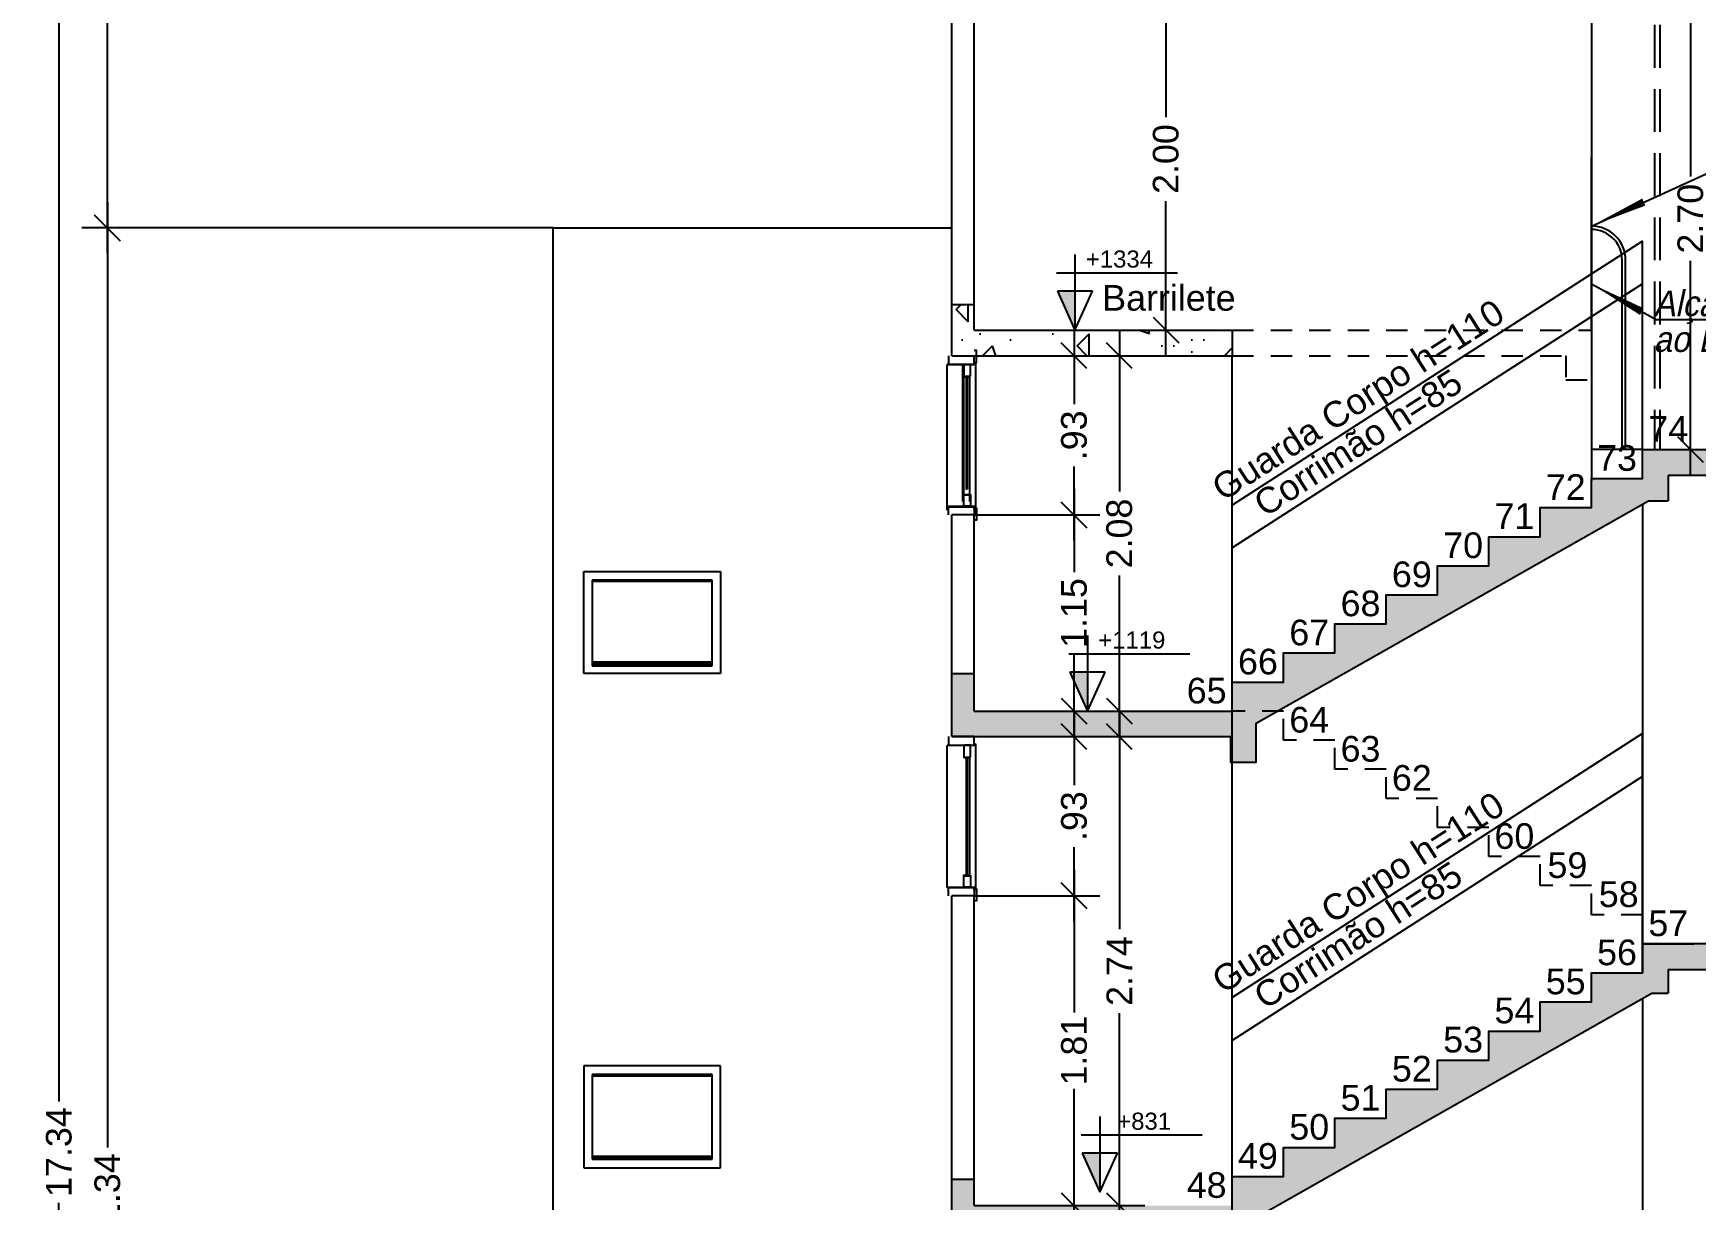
# Model space of a CAD drawing. Extents: x -120 to 1117, y 5 to 675.
# Drawn here: x 131.01 to 140.73, y 80.91 to 87.72 of the extents above; entities that cross this region are included whole.
import ezdxf
from ezdxf.enums import TextEntityAlignment as Align

# ---------------------------------------------------------------- set-up
doc = ezdxf.new("R2010")
doc.units = 0
doc.header["$MEASUREMENT"] = 0
doc.linetypes.add('HIDDEN', pattern=[0.375, 0.25, -0.125])
doc.layers.get('0').update_dxf_attribs({"linetype": 'CONTINUOUS'})
doc.layers.get('DEFPOINTS').update_dxf_attribs({"linetype": 'CONTINUOUS'})
for name, color, linetype in [('cota', 1, 'CONTINUOUS'), ('Cotas', 1, 'CONTINUOUS'), ('ESQUADRIA', 7, 'CONTINUOUS'), ('LINVISTA', 4, 'CONTINUOUS'), ('LYT', 7, 'CONTINUOUS'), ('nivel', 4, 'CONTINUOUS'), ('parede', 2, 'CONTINUOUS'), ('projecao', 4, 'HIDDEN'), ('texto', 7, 'CONTINUOUS')]:
    doc.layers.add(name, color=color, linetype=linetype)
doc.styles.add('HARQ', font='arial.ttf', dxfattribs={"width": 0.9, "oblique": 12})
doc.styles.add('PADRAO_TXT', font='arial.ttf')
doc.styles.get("Standard").update_dxf_attribs({"font": 'arial.ttf'})
doc.dimstyles.new('cotass', dxfattribs={"dimtxt": 0.15, "dimasz": 0.15, "dimexe": 0.15, "dimexo": 0, "dimgap": 0.05, "dimtad": 0, "dimzin": 4, "dimdsep": 46, "dimtxsty": 'Standard', "dimblk": 'OBLIQUE', "dimcen": 0, "dimdle": 0.15, "dimclrd": 256, "dimclrt": 4, "dimadec": 0, "dimazin": 1, "dimtfac": 1, "dimtix": 1, "dimtofl": 0, "dimtmove": 0, "dimatfit": 3, "dimldrblk": 'OPEN30', "dimfxl": 0, "dimtolj": 1, "dimtzin": 0, "dimlwd": -1, "dimarcsym": 0})
pattern_1 = [(90, (89.1, 64.6121), (-0.70711, 0.70711), [0.14142, -0.28285, 0.07071, -0.42426, 0.14142, -0.3535536]), (180, (89.52426, 65.1071), (-0.70711, -0.70711), [0.141421, -0.21213, 0.07071, -0.35355, 0.141421, -0.4949816]), (108.43495, (89.1, 64.4), (-0.7071068, 0.7071068), [0.1118, -0.4472, 0.1118, -0.447234]), (161.56505, (89.1, 64.4), (-0.7071068, 0.7071068), [0.1118, -0.4472, 0.1118, -0.447234]), (45, (89.0293, 64.4707), (-0.707107, 0.707107), [0.05, -0.4, 0.1, -0.4, 0.05]), (45, (88.9232, 64.5768), (-0.707107, 0.707107), [-0.15, 0.1, -0.4, 0, -0.35, 0]), (45, (88.8879, 64.6121), (-0.707107, 0.707107), [-0.4, 0, -0.3, 0.1, -0.2, 0]), (45, (88.7818, 64.7182), (-0.707107, 0.707107), [-0.2, 0, -0.25, 0.1, -0.45, 0]), (45, (88.6757, 64.8243), (-0.707107, 0.707107), [-0.2, 0.1, -0.4, 0.1, -0.2, 0]), (45, (88.499, 65.001), (-0.707107, 0.707107), [-0.15, 0.1, -0.2, 0, -0.55, 0]), (45, (88.4636, 65.0364), (-0.707107, 0.707107), [-0.2, 0, -0.6, 0.1, -0.1, 0]), (135, (88.9939, 64.5768), (-0.707107, -0.707107), [-0.3, 0, -0.3, 0, -0.4, 0]), (135, (89.2061, 64.5061), (-0.707107, -0.707107), [-0.15, 0.1, -0.4, 0, -0.35, 0]), (135, (89.2768, 64.5768), (-0.707107, -0.707107), [-0.4, 0, -0.35, 0.1, -0.15, 0]), (135, (89.6657, 64.9657), (-0.707107, -0.707107), [-0.2, 0.1, -0.5, 0.1, -0.1, 0]), (135, (89.1, 64.5414), (-0.707107, -0.707107), [-0.3, 0, -0.35, 0, -0.35, 0]), (135, (89.1707, 64.6121), (-0.707107, -0.707107), [-0.25, 0, -0.55, 0, -0.2, 0]), (135, (89.2061, 64.7182), (-0.707107, -0.707107), [-0.5, 0, -0.15, 0, -0.35, 0]), (135, (89.3121, 64.6828), (-0.707107, -0.707107), [-0.45, 0, -0.2, 0, -0.25, 0]), (135, (89.2768, 64.8596), (-0.707107, -0.707107), [-0.4, 0, -0.15, 0, -0.4, 0]), (135, (89.2768, 64.9303), (-0.707107, -0.707107), [-0.45, 0, -0.2, 0, -0.35, 0]), (135, (89.4889, 64.7889), (-0.707107, -0.707107), [-0.6, 0, -0.25, 0, -0.15, 0]), (135, (89.4182, 64.9303), (-0.707107, -0.707107), [-0.2, 0, -0.4, 0, -0.4, 0]), (135, (89.4889, 64.9303), (-0.707107, -0.707107), [-0.45, 0, -0.25, 0, -0.3, 0]), (135, (89.5596, 64.9303), (-0.707107, -0.707107), [-0.4, 0, -0.3, 0, -0.3, 0]), (135, (89.595, 65.0364), (-0.707107, -0.707107), [-0.3, 0, -0.3, 0, -0.4, 0]), (135, (89.6303, 65.1425), (-0.707107, -0.707107), [-0.4, 0, -0.2, 0, -0.4, 0]), (135, (89.6303, 65.2132), (-0.707107, -0.707107), [-0.15, 0, -0.6, 0, -0.25, 0])]

# ---------------------------------------------------------------- blocks, each defined once
blk = doc.blocks.new('SETA-5P')
at = {"layer": 'Cotas'}
blk.add_lwpolyline([(0, 0, 0, 0.06, 0), (0.45, 0, 0.06, 0.06, 0)], format="xyseb", dxfattribs=at)
blk = doc.blocks.new('_Oblique')
at = {"color": 0, "linetype": 'ByBlock', "lineweight": -2}
blk.add_line((-0.5, -0.5), (0.5, 0.5), dxfattribs=at)
blk = doc.blocks.new('*D555')
at = {"layer": 'cota', "transparency": 16777216}
for p, q in [((137.6325, 88.139), (137.6325, 87.2348)), ((137.6325, 85.839), (137.6325, 86.7432))]:
    blk.add_line(p, q, dxfattribs=at)
at = {"layer": 'cota', "color": 0, "lineweight": -2, "transparency": 16777216}
for p, q in [((136.511, 87.989), (137.7825, 87.989)), ((136.511, 85.989), (137.7825, 85.989))]:
    blk.add_line(p, q, dxfattribs=at)
at = {"layer": 'DEFPOINTS', "color": 0, "transparency": 16777216}
for p in [(136.511, 87.989), (136.511, 85.989), (137.6325, 85.989)]:
    blk.add_point(p, dxfattribs=at)
at = {"layer": 'cota', "transparency": 16777216, "xscale": 0.15, "yscale": 0.15, "zscale": 0.15}
for p, rotation in [((137.6325, 87.989), 90), ((137.6325, 85.989), 270)]:
    blk.add_blockref('_Oblique', p, dxfattribs=dict(at, rotation=rotation))
at = {"layer": 'cota', "color": 4, "transparency": 16777216, "insert": (137.6325, 86.989), "char_height": 0.15, "attachment_point": 5, "rotation": 90}
blk.add_mtext('\\A1;2.00', dxfattribs=at)
blk = doc.blocks.new('_Open30')
at = {"color": 0, "linetype": 'ByBlock', "lineweight": -2}
for p, q in [((-1, 0.268), (0, 0)), ((0, 0), (-1, -0.268)), ((0, 0), (-1, 0))]:
    blk.add_line(p, q, dxfattribs=at)
blk = doc.blocks.new('*D697')
at = {"layer": 'cota', "transparency": 16777216}
for p, q in [((140.7007, 88.139), (140.7007, 86.8861)), ((140.7007, 85.1416), (140.7007, 86.3945))]:
    blk.add_line(p, q, dxfattribs=at)
at = {"layer": 'cota', "color": 0, "lineweight": -2, "transparency": 16777216}
for p, q in [((140.121, 87.989), (140.8507, 87.989)), ((140.421, 85.2916), (140.8507, 85.2916))]:
    blk.add_line(p, q, dxfattribs=at)
at = {"layer": 'DEFPOINTS', "color": 0, "transparency": 16777216}
for p in [(140.121, 87.989), (140.421, 85.2916), (140.7007, 85.2916)]:
    blk.add_point(p, dxfattribs=at)
at = {"layer": 'cota', "transparency": 16777216, "xscale": 0.15, "yscale": 0.15, "zscale": 0.15}
for p, rotation in [((140.7007, 87.989), 90), ((140.7007, 85.2916), 270)]:
    blk.add_blockref('_Oblique', p, dxfattribs=dict(at, rotation=rotation))
at = {"layer": 'cota', "color": 4, "transparency": 16777216, "insert": (140.7007, 86.6403), "char_height": 0.15, "attachment_point": 5, "rotation": 90}
blk.add_mtext('\\A1;2.70', dxfattribs=at)
blk = doc.blocks.new('*D698')
at = {"layer": 'cota', "transparency": 16777216}
for p, q in [((137.0959, 85.059), (137.0959, 84.5736)), ((137.0959, 83.6116), (137.0959, 84.097))]:
    blk.add_line(p, q, dxfattribs=at)
at = {"layer": 'cota', "color": 0, "lineweight": -2, "transparency": 16777216}
for p, q in [((136.511, 84.909), (137.2459, 84.909)), ((136.511, 83.7616), (137.2459, 83.7616))]:
    blk.add_line(p, q, dxfattribs=at)
at = {"layer": 'DEFPOINTS', "color": 0, "transparency": 16777216}
for p in [(136.511, 84.909), (137.0959, 84.909), (136.511, 83.7616)]:
    blk.add_point(p, dxfattribs=at)
at = {"layer": 'cota', "transparency": 16777216, "xscale": 0.15, "yscale": 0.15, "zscale": 0.15}
for p, rotation in [((137.0959, 84.909), 90), ((137.0959, 83.7616), 270)]:
    blk.add_blockref('_Oblique', p, dxfattribs=dict(at, rotation=rotation))
at = {"layer": 'cota', "color": 4, "transparency": 16777216, "insert": (137.0959, 84.3353), "char_height": 0.15, "attachment_point": 5, "rotation": 90}
blk.add_mtext('\\A1;1.15', dxfattribs=at)
blk = doc.blocks.new('*D699')
at = {"layer": 'cota', "transparency": 16777216}
for p, q in [((137.0959, 85.989), (137.0959, 85.5554)), ((137.0959, 84.759), (137.0959, 85.1926))]:
    blk.add_line(p, q, dxfattribs=at)
at = {"layer": 'cota', "color": 0, "lineweight": -2, "transparency": 16777216}
for p, q in [((136.511, 85.839), (137.2459, 85.839)), ((136.511, 84.909), (137.2459, 84.909))]:
    blk.add_line(p, q, dxfattribs=at)
at = {"layer": 'DEFPOINTS', "color": 0, "transparency": 16777216}
for p in [(136.511, 85.839), (137.0959, 85.839), (136.511, 84.909)]:
    blk.add_point(p, dxfattribs=at)
at = {"layer": 'cota', "transparency": 16777216, "xscale": 0.15, "yscale": 0.15, "zscale": 0.15}
for p, rotation in [((137.0959, 85.839), 90), ((137.0959, 84.909), 270)]:
    blk.add_blockref('_Oblique', p, dxfattribs=dict(at, rotation=rotation))
at = {"layer": 'cota', "color": 4, "transparency": 16777216, "insert": (137.0959, 85.374), "char_height": 0.15, "attachment_point": 5, "rotation": 90}
blk.add_mtext('\\A1;.93', dxfattribs=at)
blk = doc.blocks.new('*D700')
at = {"layer": 'cota', "transparency": 16777216}
for p, q in [((137.3606, 85.989), (137.3606, 85.0466)), ((137.3606, 83.6116), (137.3606, 84.5541))]:
    blk.add_line(p, q, dxfattribs=at)
at = {"layer": 'cota', "color": 0, "lineweight": -2, "transparency": 16777216}
for p, q in [((136.511, 85.839), (137.5106, 85.839)), ((136.511, 83.7616), (137.5106, 83.7616))]:
    blk.add_line(p, q, dxfattribs=at)
at = {"layer": 'DEFPOINTS', "color": 0, "transparency": 16777216}
for p in [(136.511, 85.839), (137.3606, 85.839), (136.511, 83.7616)]:
    blk.add_point(p, dxfattribs=at)
at = {"layer": 'cota', "transparency": 16777216, "xscale": 0.15, "yscale": 0.15, "zscale": 0.15}
for p, rotation in [((137.3606, 85.839), 90), ((137.3606, 83.7616), 270)]:
    blk.add_blockref('_Oblique', p, dxfattribs=dict(at, rotation=rotation))
at = {"layer": 'cota', "color": 4, "transparency": 16777216, "insert": (137.3606, 84.8003), "char_height": 0.15, "attachment_point": 5, "rotation": 90}
blk.add_mtext('\\A1;2.08', dxfattribs=at)
blk = doc.blocks.new('*D701')
at = {"layer": 'cota', "transparency": 16777216}
for p, q in [((137.0959, 82.8329), (137.0959, 82.0006)), ((137.0959, 80.7216), (137.0959, 81.554))]:
    blk.add_line(p, q, dxfattribs=at)
at = {"layer": 'cota', "color": 0, "lineweight": -2, "transparency": 16777216}
for p, q in [((136.511, 82.6829), (137.2459, 82.6829)), ((136.511, 80.8716), (137.2459, 80.8716))]:
    blk.add_line(p, q, dxfattribs=at)
at = {"layer": 'DEFPOINTS', "color": 0, "transparency": 16777216}
for p in [(136.511, 82.6829), (137.0959, 82.6829), (136.511, 80.8716)]:
    blk.add_point(p, dxfattribs=at)
at = {"layer": 'cota', "transparency": 16777216, "xscale": 0.15, "yscale": 0.15, "zscale": 0.15}
for p, rotation in [((137.0959, 82.6829), 90), ((137.0959, 80.8716), 270)]:
    blk.add_blockref('_Oblique', p, dxfattribs=dict(at, rotation=rotation))
at = {"layer": 'cota', "color": 4, "transparency": 16777216, "insert": (137.0959, 81.7773), "char_height": 0.15, "attachment_point": 5, "rotation": 90}
blk.add_mtext('\\A1;1.81', dxfattribs=at)
blk = doc.blocks.new('*D702')
at = {"layer": 'cota', "transparency": 16777216}
for p, q in [((137.0959, 83.7629), (137.0959, 83.3293)), ((137.0959, 82.5329), (137.0959, 82.9665))]:
    blk.add_line(p, q, dxfattribs=at)
at = {"layer": 'cota', "color": 0, "lineweight": -2, "transparency": 16777216}
for p, q in [((136.511, 83.6129), (137.2459, 83.6129)), ((136.511, 82.6829), (137.2459, 82.6829))]:
    blk.add_line(p, q, dxfattribs=at)
at = {"layer": 'DEFPOINTS', "color": 0, "transparency": 16777216}
for p in [(136.511, 83.6129), (137.0959, 83.6129), (136.511, 82.6829)]:
    blk.add_point(p, dxfattribs=at)
at = {"layer": 'cota', "transparency": 16777216, "xscale": 0.15, "yscale": 0.15, "zscale": 0.15}
for p, rotation in [((137.0959, 83.6129), 90), ((137.0959, 82.6829), 270)]:
    blk.add_blockref('_Oblique', p, dxfattribs=dict(at, rotation=rotation))
at = {"layer": 'cota', "color": 4, "transparency": 16777216, "insert": (137.0959, 83.1479), "char_height": 0.15, "attachment_point": 5, "rotation": 90}
blk.add_mtext('\\A1;.93', dxfattribs=at)
blk = doc.blocks.new('*D703')
at = {"layer": 'cota', "transparency": 16777216}
for p, q in [((137.3606, 83.7629), (137.3606, 82.4881)), ((137.3606, 80.7216), (137.3606, 81.9965))]:
    blk.add_line(p, q, dxfattribs=at)
at = {"layer": 'cota', "color": 0, "lineweight": -2, "transparency": 16777216}
for p, q in [((136.511, 83.6129), (137.5106, 83.6129)), ((136.511, 80.8716), (137.5106, 80.8716))]:
    blk.add_line(p, q, dxfattribs=at)
at = {"layer": 'DEFPOINTS', "color": 0, "transparency": 16777216}
for p in [(136.511, 83.6129), (136.511, 80.8716), (137.3606, 80.8716)]:
    blk.add_point(p, dxfattribs=at)
at = {"layer": 'cota', "transparency": 16777216, "xscale": 0.15, "yscale": 0.15, "zscale": 0.15}
for p, rotation in [((137.3606, 83.6129), 90), ((137.3606, 80.8716), 270)]:
    blk.add_blockref('_Oblique', p, dxfattribs=dict(at, rotation=rotation))
at = {"layer": 'cota', "color": 4, "transparency": 16777216, "insert": (137.3606, 82.2423), "char_height": 0.15, "attachment_point": 5, "rotation": 90}
blk.add_mtext('\\A1;2.74', dxfattribs=at)
blk = doc.blocks.new('*D661')
at = {"layer": 'cota', "transparency": 16777216}
for p, q in [((131.4426, 86.7366), (131.4426, 81.2105)), ((131.4426, 75.0929), (131.4426, 80.619))]:
    blk.add_line(p, q, dxfattribs=at)
at = {"layer": 'cota', "color": 0, "lineweight": -2, "transparency": 16777216}
for p, q in [((134.0492, 86.5866), (131.2926, 86.5866)), ((131.9195, 75.2429), (131.2926, 75.2429))]:
    blk.add_line(p, q, dxfattribs=at)
at = {"layer": 'DEFPOINTS', "color": 0, "transparency": 16777216}
for p in [(131.4426, 86.5866), (134.0492, 86.5866), (131.9195, 75.2429)]:
    blk.add_point(p, dxfattribs=at)
at = {"layer": 'cota', "transparency": 16777216, "xscale": 0.15, "yscale": 0.15, "zscale": 0.15}
for p, rotation in [((131.4426, 86.5866), 90), ((131.4426, 75.2429), 270)]:
    blk.add_blockref('_Oblique', p, dxfattribs=dict(at, rotation=rotation))
at = {"layer": 'cota', "color": 4, "transparency": 16777216, "insert": (131.4426, 80.9148), "char_height": 0.15, "attachment_point": 5, "rotation": 90}
blk.add_mtext('\\A1;11.34', dxfattribs=at)
blk = doc.blocks.new('*D662')
at = {"layer": 'cota', "transparency": 16777216}
for p, q in [((131.4426, 90.0064), (131.4426, 88.4663)), ((131.4426, 86.4366), (131.4426, 87.9767))]:
    blk.add_line(p, q, dxfattribs=at)
at = {"layer": 'cota', "color": 0, "lineweight": -2, "transparency": 16777216}
for p, q in [((136.381, 89.8564), (131.2926, 89.8564)), ((134.0492, 86.5866), (131.2926, 86.5866))]:
    blk.add_line(p, q, dxfattribs=at)
at = {"layer": 'DEFPOINTS', "color": 0, "transparency": 16777216}
for p in [(131.4426, 89.8564), (136.381, 89.8564), (134.0492, 86.5866)]:
    blk.add_point(p, dxfattribs=at)
at = {"layer": 'cota', "transparency": 16777216, "xscale": 0.15, "yscale": 0.15, "zscale": 0.15}
for p, rotation in [((131.4426, 89.8564), 90), ((131.4426, 86.5866), 270)]:
    blk.add_blockref('_Oblique', p, dxfattribs=dict(at, rotation=rotation))
at = {"layer": 'cota', "color": 4, "transparency": 16777216, "insert": (131.4426, 88.2215), "char_height": 0.15, "attachment_point": 5, "rotation": 90}
blk.add_mtext('\\A1;3.27', dxfattribs=at)
blk = doc.blocks.new('*D663')
at = {"layer": 'cota', "transparency": 16777216}
for p, q in [((131.1588, 90.0064), (131.1588, 81.4797)), ((131.1588, 72.3616), (131.1588, 80.8883))]:
    blk.add_line(p, q, dxfattribs=at)
at = {"layer": 'cota', "color": 0, "lineweight": -2, "transparency": 16777216}
for p, q in [((136.381, 89.8564), (131.0088, 89.8564)), ((131.9195, 72.5116), (131.0088, 72.5116))]:
    blk.add_line(p, q, dxfattribs=at)
at = {"layer": 'DEFPOINTS', "color": 0, "transparency": 16777216}
for p in [(136.381, 89.8564), (131.1588, 72.5116), (131.9195, 72.5116)]:
    blk.add_point(p, dxfattribs=at)
at = {"layer": 'cota', "transparency": 16777216, "xscale": 0.15, "yscale": 0.15, "zscale": 0.15}
for p, rotation in [((131.1588, 89.8564), 90), ((131.1588, 72.5116), 270)]:
    blk.add_blockref('_Oblique', p, dxfattribs=dict(at, rotation=rotation))
at = {"layer": 'cota', "color": 4, "transparency": 16777216, "insert": (131.1588, 81.184), "char_height": 0.15, "attachment_point": 5, "rotation": 90}
blk.add_mtext('\\A1;17.34', dxfattribs=at)
blk = doc.blocks.new('Nivel-L')
at = {"layer": 'nivel'}
blk.add_hatch(color=256, dxfattribs=at).paths.add_polyline_path([(0, 0), (0.1032, 0.2286), (0, 0.2286)])
for p, q in [((0, 0.4428), (0, 0)), ((0.1086, 0.3357), (-0.6, 0.3357)), ((0, 0), (-0.1032, 0.2286)), ((-0.1032, 0.2286), (0.1032, 0.2286)), ((0.1032, 0.2286), (0, 0))]:
    blk.add_line(p, q, dxfattribs=at)

msp = doc.modelspace()

# ---------------------------------------------------------------- hatches: boundary and pattern name
at = {"layer": 'LINVISTA'}
h = msp.add_hatch(dxfattribs=at)
h.set_pattern_fill('CONCRETO', color=256, angle=45, style=0)
h.set_pattern_definition(pattern_1)
h.paths.add_polyline_path([(138.021, 85.989), (136.511, 85.989), (136.511, 86.139), (136.381, 86.139), (136.381, 85.839), (138.021, 85.839)])
h = msp.add_hatch(dxfattribs=at)
h.set_pattern_fill('CONCRETO', color=256, angle=45, style=0)
h.set_pattern_definition(pattern_1)
h.paths.add_polyline_path([(147.5871, 85.2916), (140.421, 85.2916), (140.421, 85.1216), (140.121, 85.1216), (140.121, 84.9516), (139.821, 84.9516), (139.821, 84.7816), (139.521, 84.7816), (139.521, 84.6116), (139.221, 84.6116), (139.221, 84.4416), (138.921, 84.4416), (138.921, 84.2716), (138.621, 84.2716), (138.621, 84.1016), (138.321, 84.1016), (138.321, 83.9316), (138.021, 83.9316), (138.021, 83.7616), (138.021, 83.4629), (138.161, 83.4629), (138.161, 83.6921), (140.4544, 84.9916), (140.5711, 84.9916), (140.5711, 85.14), (141.321, 85.14), (141.321, 84.99), (141.451, 84.99), (141.451, 85.14), (142.2411, 85.14), (142.2411, 84.99), (142.3711, 84.99), (142.3711, 85.14), (146.2711, 85.14), (146.2711, 84.99), (146.4011, 84.99), (146.4011, 85.14), (147.4571, 85.14), (147.4571, 84.99), (147.5871, 84.99)])
h.paths.add_polyline_path([(138.021, 83.7616), (136.511, 83.7616), (136.511, 83.979), (136.381, 83.979), (136.381, 83.6129), (138.011, 83.6129), (138.011, 83.4629), (138.021, 83.4629)])
h = msp.add_hatch(dxfattribs=at)
h.set_pattern_fill('CONCRETO', color=256, angle=45, style=0)
h.set_pattern_definition(pattern_1)
h.paths.add_polyline_path([(147.5871, 82.4016), (140.4211, 82.4016), (140.4211, 82.2316), (140.121, 82.2316), (140.121, 82.0616), (139.821, 82.0616), (139.821, 81.8916), (139.521, 81.8916), (139.521, 81.7216), (139.221, 81.7216), (139.221, 81.5516), (138.921, 81.5516), (138.921, 81.3816), (138.621, 81.3816), (138.621, 81.2116), (138.321, 81.2116), (138.321, 81.0416), (138.021, 81.0416), (138.021, 80.8716), (138.021, 80.5729), (138.161, 80.5729), (138.161, 80.8021), (140.4743, 82.1129), (140.5711, 82.1129), (140.5711, 82.2516), (142.2411, 82.2516), (142.2411, 82.1016), (142.3711, 82.1016), (142.3711, 82.2516), (146.2711, 82.2516), (146.2711, 82.1016), (146.4011, 82.1016), (146.4011, 82.2516), (147.4571, 82.2516), (147.4571, 82.1016), (147.5871, 82.1016)])
h.paths.add_polyline_path([(138.021, 80.8716), (136.511, 80.8716), (136.511, 81.0229), (136.381, 81.0229), (136.381, 80.7229), (138.011, 80.7229), (138.011, 80.5729), (138.021, 80.5729)])

# ---------------------------------------------------------------- linework, layer by layer
at = {"layer": 'ESQUADRIA'}
for points in [[(136.511, 85.799), (136.526, 85.799), (136.526, 85.869), (136.511, 85.869)], [(136.361, 85.839), (136.361, 85.789), (136.511, 85.789), (136.511, 85.839)], [(136.491, 85.719), (136.491, 85.789), (136.451, 85.789), (136.451, 85.719), (136.491, 85.719)], [(136.471, 85.719), (136.471, 85.2832), (136.471, 85.059)], [(136.491, 85.029), (136.491, 84.959), (136.451, 84.959), (136.451, 85.029), (136.491, 85.029)], [(136.361, 84.909), (136.361, 84.959), (136.511, 84.959), (136.511, 84.909)], [(136.511, 84.949), (136.526, 84.949), (136.526, 84.879), (136.511, 84.879)], [(136.361, 83.6129), (136.361, 83.5629), (136.511, 83.5629), (136.511, 83.6129)], [(136.491, 83.4929), (136.491, 83.5629), (136.451, 83.5629), (136.451, 83.4929), (136.491, 83.4929)], [(136.471, 83.488), (136.471, 82.7998)], [(136.491, 82.8029), (136.491, 82.7329), (136.451, 82.7329), (136.451, 82.8029), (136.491, 82.8029)], [(136.361, 82.6829), (136.361, 82.7329), (136.511, 82.7329), (136.511, 82.6829)], [(136.511, 82.7229), (136.526, 82.7229), (136.526, 82.6529), (136.511, 82.6529)]]:
    msp.add_lwpolyline(points, dxfattribs=at)
at = {"layer": 'LINVISTA'}
for p, q in [((140.121, 87.4916), (140.121, 85.1103)), ((134.0492, 75.2429), (134.0492, 86.5866)), ((134.0492, 86.5866), (136.381, 86.5866)), ((136.506, 85.7875), (136.3543, 85.7875)), ((136.3543, 84.9364), (136.3543, 85.7875)), ((136.4439, 85.789), (136.4439, 84.987)), ((136.4508, 84.987), (136.4508, 85.789)), ((136.506, 85.7967), (136.5198, 85.7967)), ((136.5198, 85.799), (136.5198, 84.9043)), ((138.021, 72.5416), (138.021, 85.839)), ((136.4853, 85.714), (136.4508, 85.714)), ((136.4646, 85.719), (136.4646, 85.0559)), ((136.4853, 84.987), (136.4853, 85.719)), ((140.421, 85.2916), (140.121, 85.2916)), ((136.4508, 85.0259), (136.4853, 85.0259)), ((136.3543, 84.957), (136.506, 84.957)), ((136.506, 84.9478), (136.5198, 84.9478)), ((140.421, 84.9715), (140.421, 82.2316)), ((134.2284, 84.5788), (135.0278, 84.5788)), ((134.2284, 83.9815), (134.2284, 84.5788)), ((134.9796, 84.5283), (134.2766, 84.5283)), ((134.2766, 84.5283), (134.2766, 84.0274)), ((134.9796, 84.5191), (134.2766, 84.5191)), ((134.9796, 84.0274), (134.9796, 84.5283)), ((135.0278, 84.5788), (135.0278, 83.9815)), ((134.2766, 84.0504), (134.9796, 84.0504)), ((134.9796, 84.0366), (134.2766, 84.0366)), ((134.2766, 84.0274), (134.9796, 84.0274)), ((135.0278, 83.9815), (134.2284, 83.9815)), ((136.506, 83.5615), (136.3543, 83.5615)), ((136.3543, 82.7309), (136.3543, 83.5615)), ((136.506, 83.5707), (136.5198, 83.5707)), ((136.5198, 83.5707), (136.5198, 82.7217)), ((136.4853, 83.488), (136.4508, 83.488)), ((136.4646, 83.488), (136.4646, 82.7998)), ((136.4853, 82.7998), (136.4853, 83.488)), ((136.4508, 82.7998), (136.4853, 82.7998)), ((136.3543, 82.7309), (136.506, 82.7309)), ((136.506, 82.7217), (136.5198, 82.7217)), ((140.421, 82.0828), (140.421, 79.3416)), ((135.0278, 81.6888), (134.2284, 81.6888)), ((134.2284, 81.6888), (134.2284, 81.0915)), ((135.0278, 81.0915), (135.0278, 81.6888)), ((134.9796, 81.6383), (134.2766, 81.6383)), ((134.2766, 81.6383), (134.2766, 81.142)), ((134.2766, 81.6291), (134.9796, 81.6291)), ((134.9796, 81.142), (134.9796, 81.6383)), ((134.2284, 81.0915), (135.0278, 81.0915)), ((134.2766, 81.1604), (134.9796, 81.1604)), ((134.9796, 81.1466), (134.2766, 81.1466)), ((134.2766, 81.142), (134.9796, 81.142))]:
    msp.add_line(p, q, dxfattribs=at)
at = {"layer": 'LYT'}
for p, q in [((140.121, 86.5977), (142.1863, 87.5395)), ((140.301, 85.2916), (140.301, 86.3977)), ((140.321, 85.2916), (140.321, 86.3977)), ((140.121, 86.26), (140.5044, 86.0484)), ((142.3573, 86.0484), (140.5044, 86.0484))]:
    msp.add_line(p, q, dxfattribs=at)
for radius in [0.2, 0.18]:
    msp.add_arc((140.121, 86.3977), radius, 0, 90, dxfattribs=at)
at = {"layer": 'parede'}
for p, q in [((136.381, 85.839), (136.381, 89.8564)), ((136.511, 85.989), (136.511, 87.989)), ((140.421, 86.5089), (138.021, 84.966)), ((140.421, 85.2803), (140.421, 86.5089)), ((140.421, 86.2589), (138.021, 84.716)), ((136.381, 86.139), (136.511, 86.139)), ((136.511, 85.989), (138.021, 85.989)), ((138.021, 85.989), (138.021, 85.839)), ((136.381, 85.839), (138.021, 85.839)), ((140.421, 85.2916), (147.5871, 85.2916)), ((141.321, 85.14), (140.5711, 85.14)), ((140.5711, 85.14), (140.5711, 84.9916)), ((140.4544, 84.9916), (140.5711, 84.9916)), ((136.381, 83.679), (136.381, 84.909)), ((136.381, 83.6129), (136.381, 84.909)), ((136.511, 84.909), (136.381, 84.909)), ((136.511, 83.7616), (136.511, 84.909)), ((136.511, 83.7616), (136.511, 84.909)), ((138.021, 83.9203), (138.021, 84.966)), ((136.511, 83.979), (136.381, 83.979)), ((140.421, 83.6302), (138.021, 82.0873)), ((140.421, 82.4016), (140.421, 83.6302)), ((136.511, 83.6129), (136.381, 83.6129)), ((140.421, 83.3802), (138.021, 81.8373)), ((136.381, 80.7229), (136.381, 82.6829)), ((136.511, 82.6829), (136.381, 82.6829)), ((136.511, 82.6829), (136.381, 82.6829)), ((136.511, 80.8716), (136.511, 82.6829)), ((140.4211, 82.2316), (140.4211, 82.4129)), ((147.5871, 82.4016), (140.4211, 82.4016)), ((140.5711, 82.2516), (142.2411, 82.2516)), ((140.5711, 82.2516), (140.5711, 82.1129)), ((138.021, 81.0416), (138.021, 82.0873)), ((136.511, 81.0229), (136.381, 81.0229))]:
    msp.add_line(p, q, dxfattribs=at)
at = {"layer": 'parede', "color": 4}
for p in [(140.121, 87.989), (140.121, 85.9977)]:
    msp.add_line(p, (140.121, 86.9977), dxfattribs=at)
at = {"layer": 'parede'}
for points in [[(138.021, 83.7616), (138.021, 83.9316), (138.321, 83.9316), (138.321, 84.1016), (138.621, 84.1016), (138.621, 84.2716), (138.921, 84.2716), (138.921, 84.4416), (139.221, 84.4416), (139.221, 84.6116), (139.521, 84.6116), (139.521, 84.7816), (139.821, 84.7816), (139.821, 84.9516), (140.121, 84.9516), (140.121, 85.1216), (140.421, 85.1216), (140.421, 85.2916), (140.721, 85.2916)], [(136.381, 83.6129), (138.011, 83.6129), (138.011, 83.4629), (138.161, 83.4629), (138.161, 83.6921), (140.4544, 84.9916)], [(136.511, 83.7616), (138.021, 83.7616)], [(138.021, 80.8716), (138.021, 81.0416), (138.321, 81.0416), (138.321, 81.2116), (138.621, 81.2116), (138.621, 81.3816), (138.921, 81.3816), (138.921, 81.5516), (139.221, 81.5516), (139.221, 81.7216), (139.521, 81.7216), (139.521, 81.8916), (139.821, 81.8916), (139.821, 82.0616), (140.121, 82.0616), (140.121, 82.2316), (140.421, 82.2316), (140.421, 82.4016), (140.721, 82.4016)], [(136.381, 80.7229), (138.011, 80.7229), (138.011, 80.5729), (138.161, 80.5729), (138.161, 80.8021), (140.4743, 82.1129), (140.5711, 82.1129)]]:
    msp.add_lwpolyline(points, dxfattribs=at)
at = {"layer": 'projecao'}
for p, q in [((140.491, 89.6477), (140.491, 85.2916)), ((140.521, 89.6477), (140.521, 85.2916))]:
    msp.add_line(p, q, dxfattribs=at)
at = {"layer": 'projecao', "ltscale": 0.5}
for p, q in [((138.021, 85.989), (140.121, 85.989)), ((140.121, 85.9977), (140.121, 85.6977)), ((138.021, 85.839), (139.971, 85.839)), ((139.971, 85.839), (139.971, 85.6977)), ((139.971, 85.6977), (140.121, 85.6977))]:
    msp.add_line(p, q, dxfattribs=at)
msp.add_lwpolyline([(140.421, 82.4016), (140.421, 82.5716), (140.121, 82.5716), (140.121, 82.7416), (139.821, 82.7416), (139.821, 82.9116), (139.521, 82.9116), (139.521, 83.0816), (139.221, 83.0816), (139.221, 83.2516), (138.921, 83.2516), (138.921, 83.4216), (138.621, 83.4216), (138.621, 83.5916), (138.321, 83.5916), (138.321, 83.7616), (138.021, 83.7616)], dxfattribs=at)

# ---------------------------------------------------------------- block references
at = {"layer": 'LINVISTA', "xscale": -1}
for p in [(137.1012, 85.989), (137.1736, 83.7616), (137.2459, 80.949)]:
    msp.add_blockref('Nivel-L', p, dxfattribs=at)
at = {"layer": 'LYT'}
for p, xscale, yscale, zscale, rotation in [((140.121, 86.5977), 0.750000000000001, 0.750000000000001, 0.750000000000001, 24.51398036245232), ((140.121, 86.26), 0.7499999999997087, 0.7499999999997087, 0.7499999999997087, 331.1003140737331)]:
    msp.add_blockref('SETA-5P', p, dxfattribs=dict(at, xscale=xscale, yscale=yscale, zscale=zscale, rotation=rotation))

# ---------------------------------------------------------------- texts
at = {"layer": 'texto', "style": 'PADRAO_TXT'}
for s, p in [('+1334', (137.3611, 86.3247)), ('+1119', (137.4335, 84.0973)), ('+831', (137.5058, 81.2847))]:
    msp.add_text(s, height=0.1, dxfattribs=at).set_placement(p, align=Align.BOTTOM_CENTER)
msp.add_text('Barrilete', height=0.15, dxfattribs=at).set_placement((137.2604, 86.2526), align=Align.TOP_LEFT)
at = {"layer": 'texto'}
for s, p in [('Guarda Corpo h=110', (138.821, 85.4803)), ('Corrimão h=85', (138.821, 85.2303)), ('Guarda Corpo h=110', (138.821, 82.6016)), ('Corrimão h=85', (138.821, 82.3516))]:
    msp.add_text(s, height=0.15, rotation=32.73523, dxfattribs=at).set_placement(p, align=Align.BOTTOM_CENTER)
at = {"layer": 'texto', "style": 'HARQ', "oblique": 12, "width": 0.9}
for s, p in [('Alçapão de Acesso', (140.4852, 86.0706)), ('ao Barrilete', (140.4852, 85.8615))]:
    msp.add_text(s, height=0.15, dxfattribs=at).set_placement(p)
at = {"layer": 'texto'}
for s, p in [('74', (140.571, 85.2916)), ('73', (140.271, 85.1216)), ('72', (139.971, 84.9516)), ('71', (139.671, 84.7816)), ('70', (139.371, 84.6116)), ('69', (139.071, 84.4416)), ('68', (138.771, 84.2716)), ('67', (138.471, 84.1016)), ('66', (138.171, 83.9316)), ('65', (137.871, 83.7616)), ('64', (138.471, 83.5916)), ('63', (138.771, 83.4216)), ('62', (139.071, 83.2516)), ('60', (139.671, 82.9116)), ('59', (139.981, 82.7416)), ('58', (140.281, 82.5716)), ('57', (140.571, 82.4016)), ('56', (140.271, 82.2316)), ('55', (139.971, 82.0616)), ('54', (139.671, 81.8916)), ('53', (139.371, 81.7216)), ('52', (139.071, 81.5516)), ('51', (138.771, 81.3816)), ('50', (138.471, 81.2116)), ('49', (138.171, 81.0416)), ('48', (137.871, 80.8716))]:
    msp.add_text(s, height=0.15, dxfattribs=at).set_placement(p, align=Align.BOTTOM_CENTER)

# ---------------------------------------------------------------- dimensions: what is measured, and where the dimension line sits
at = {"layer": 'cota'}
for base, p1, p2, picture, middle in [((131.1588, 72.5116), (136.381, 89.8564), (131.9195, 72.5116), '*D663', (131.1588, 81.184)), ((131.4426, 89.8564), (134.0492, 86.5866), (136.381, 89.8564), '*D662', (131.4426, 88.2215)), ((137.6325, 85.989), (136.511, 87.989), (136.511, 85.989), '*D555', (137.6325, 86.989)), ((140.7007, 85.2916), (140.121, 87.989), (140.421, 85.2916), '*D697', (140.7007, 86.6403)), ((131.4426, 86.5866), (131.9195, 75.2429), (134.0492, 86.5866), '*D661', (131.4426, 80.9148)), ((137.0959, 85.839), (136.511, 84.909), (136.511, 85.839), '*D699', (137.0959, 85.374)), ((137.3606, 85.839), (136.511, 83.7616), (136.511, 85.839), '*D700', (137.3606, 84.8003)), ((137.0959, 84.909), (136.511, 83.7616), (136.511, 84.909), '*D698', (137.0959, 84.3353)), ((137.0959, 83.6129), (136.511, 82.6829), (136.511, 83.6129), '*D702', (137.0959, 83.1479)), ((137.3606, 80.8716), (136.511, 83.6129), (136.511, 80.8716), '*D703', (137.3606, 82.2423)), ((137.0959, 82.6829), (136.511, 80.8716), (136.511, 82.6829), '*D701', (137.0959, 81.7773))]:
    dim = msp.add_linear_dim(base=base, p1=p1, p2=p2, angle=90, dimstyle='cotass', dxfattribs=at)
    dim.commit()
    dim.dimension.update_dxf_attribs({"geometry": picture, "text_midpoint": middle})

doc.saveas('drawing.dxf')
